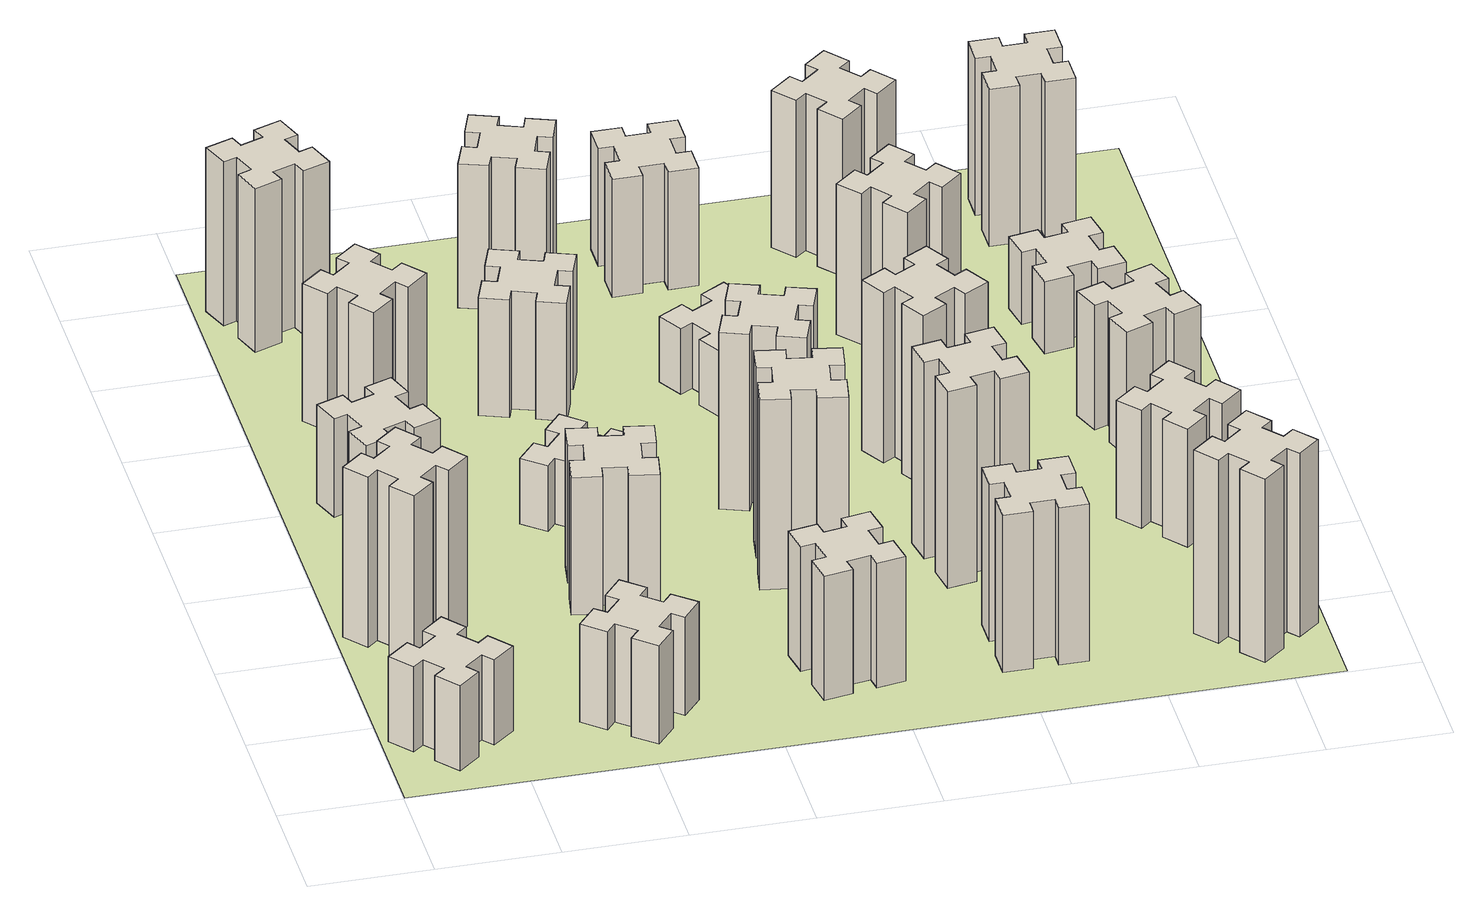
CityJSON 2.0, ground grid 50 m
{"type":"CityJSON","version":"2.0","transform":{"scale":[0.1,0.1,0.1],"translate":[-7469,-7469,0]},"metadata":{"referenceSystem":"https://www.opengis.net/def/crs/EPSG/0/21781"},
"CityObjects":{
"building1":{"type":"Building","attributes":{"class":"1000","function":"1000","usage":"1000","yearOfConstruction":2016,"roofType":"1000","measuredHeight":39,"storeysAboveGround":30,"storeysBelowGround":0},"geometry":[{"type":"Solid","lod":"1","boundaries":[[[[0,1,2,3,4,5,6,7,8,9,10,11,12,13,14,15,16,17,18,19]],[[17,16,20,21]],[[16,15,22,20]],[[15,14,23,22]],[[14,13,24,23]],[[13,12,25,24]],[[12,11,26,25]],[[11,10,27,26]],[[10,9,28,27]],[[9,8,29,28]],[[8,7,30,29]],[[7,6,31,30]],[[6,5,32,31]],[[5,4,33,32]],[[4,3,34,33]],[[3,2,35,34]],[[2,1,36,35]],[[1,0,37,36]],[[0,19,38,37]],[[19,18,39,38]],[[18,17,21,39]],[[24,25,26,27,28,29,30,31,32,33,34,35,36,37,38,39,21,20,22,23]]]]}]},
"building2":{"type":"Building","attributes":{"class":"1000","function":"1000","usage":"1000","yearOfConstruction":2016,"roofType":"1000","measuredHeight":78,"storeysAboveGround":30,"storeysBelowGround":0},"geometry":[{"type":"Solid","lod":"1","boundaries":[[[[40,41,42,43,44,45,46,47,48,49,50,51,52,53,54,55,56,57,58,59]],[[57,56,60,61]],[[56,55,62,60]],[[55,54,63,62]],[[54,53,64,63]],[[53,52,65,64]],[[52,51,66,65]],[[51,50,67,66]],[[50,49,68,67]],[[49,48,69,68]],[[48,47,70,69]],[[47,46,71,70]],[[46,45,72,71]],[[45,44,73,72]],[[44,43,74,73]],[[43,42,75,74]],[[42,41,76,75]],[[41,40,77,76]],[[40,59,78,77]],[[59,58,79,78]],[[58,57,61,79]],[[64,65,66,67,68,69,70,71,72,73,74,75,76,77,78,79,61,60,62,63]]]]}]},
"building3":{"type":"Building","attributes":{"class":"1000","function":"1000","usage":"1000","yearOfConstruction":2016,"roofType":"1000","measuredHeight":45,"storeysAboveGround":30,"storeysBelowGround":0},"geometry":[{"type":"Solid","lod":"1","boundaries":[[[[80,81,82,83,84,85,86,87,88,89,90,91,92,93,94,95,96,97,98,99]],[[97,96,100,101]],[[96,95,102,100]],[[95,94,103,102]],[[94,93,104,103]],[[93,92,105,104]],[[92,91,106,105]],[[91,90,107,106]],[[90,89,108,107]],[[89,88,109,108]],[[88,87,110,109]],[[87,86,111,110]],[[86,85,112,111]],[[85,84,113,112]],[[84,83,114,113]],[[83,82,115,114]],[[82,81,116,115]],[[81,80,117,116]],[[80,99,118,117]],[[99,98,119,118]],[[98,97,101,119]],[[104,105,106,107,108,109,110,111,112,113,114,115,116,117,118,119,101,100,102,103]]]]}]},
"building4":{"type":"Building","attributes":{"class":"1000","function":"1000","usage":"1000","yearOfConstruction":2016,"roofType":"1000","measuredHeight":45,"storeysAboveGround":30,"storeysBelowGround":0},"geometry":[{"type":"Solid","lod":"1","boundaries":[[[[120,121,122,123,124,125,126,127,128,129,130,131,132,133,134,135,136,137,138,139]],[[137,136,140,141]],[[136,135,142,140]],[[135,134,143,142]],[[134,133,144,143]],[[133,132,145,144]],[[132,131,146,145]],[[131,130,147,146]],[[130,129,148,147]],[[129,128,149,148]],[[128,127,150,149]],[[127,126,151,150]],[[126,125,152,151]],[[125,124,153,152]],[[124,123,154,153]],[[123,122,155,154]],[[122,121,156,155]],[[121,120,157,156]],[[120,139,158,157]],[[139,138,159,158]],[[138,137,141,159]],[[144,145,146,147,148,149,150,151,152,153,154,155,156,157,158,159,141,140,142,143]]]]}]},
"building5":{"type":"Building","attributes":{"class":"1000","function":"1000","usage":"1000","yearOfConstruction":2016,"roofType":"1000","measuredHeight":63,"storeysAboveGround":30,"storeysBelowGround":0},"geometry":[{"type":"Solid","lod":"1","boundaries":[[[[160,161,162,163,164,165,166,167,168,169,170,171,172,173,174,175,176,177,178,179]],[[177,176,180,181]],[[176,175,182,180]],[[175,174,183,182]],[[174,173,184,183]],[[173,172,185,184]],[[172,171,186,185]],[[171,170,187,186]],[[170,169,188,187]],[[169,168,189,188]],[[168,167,190,189]],[[167,166,191,190]],[[166,165,192,191]],[[165,164,193,192]],[[164,163,194,193]],[[163,162,195,194]],[[162,161,196,195]],[[161,160,197,196]],[[160,179,198,197]],[[179,178,199,198]],[[178,177,181,199]],[[184,185,186,187,188,189,190,191,192,193,194,195,196,197,198,199,181,180,182,183]]]]}]},
"building6":{"type":"Building","attributes":{"class":"1000","function":"1000","usage":"1000","yearOfConstruction":2016,"roofType":"1000","measuredHeight":75,"storeysAboveGround":30,"storeysBelowGround":0},"geometry":[{"type":"Solid","lod":"1","boundaries":[[[[200,201,202,203,204,205,206,207,208,209,210,211,212,213,214,215,216,217,218,219]],[[217,216,220,221]],[[216,215,222,220]],[[215,214,223,222]],[[214,213,224,223]],[[213,212,225,224]],[[212,211,226,225]],[[211,210,227,226]],[[210,209,228,227]],[[209,208,229,228]],[[208,207,230,229]],[[207,206,231,230]],[[206,205,232,231]],[[205,204,233,232]],[[204,203,234,233]],[[203,202,235,234]],[[202,201,236,235]],[[201,200,237,236]],[[200,219,238,237]],[[219,218,239,238]],[[218,217,221,239]],[[224,225,226,227,228,229,230,231,232,233,234,235,236,237,238,239,221,220,222,223]]]]}]},
"building7":{"type":"Building","attributes":{"class":"1000","function":"1000","usage":"1000","yearOfConstruction":2016,"roofType":"1000","measuredHeight":63,"storeysAboveGround":30,"storeysBelowGround":0},"geometry":[{"type":"Solid","lod":"1","boundaries":[[[[240,241,242,243,244,245,246,247,248,249,250,251,252,253,254,255,256,257,258,259]],[[257,256,260,261]],[[256,255,262,260]],[[255,254,263,262]],[[254,253,264,263]],[[253,252,265,264]],[[252,251,266,265]],[[251,250,267,266]],[[250,249,268,267]],[[249,248,269,268]],[[248,247,270,269]],[[247,246,271,270]],[[246,245,272,271]],[[245,244,273,272]],[[244,243,274,273]],[[243,242,275,274]],[[242,241,276,275]],[[241,240,277,276]],[[240,259,278,277]],[[259,258,279,278]],[[258,257,261,279]],[[264,265,266,267,268,269,270,271,272,273,274,275,276,277,278,279,261,260,262,263]]]]}]},
"building8":{"type":"Building","attributes":{"class":"1000","function":"1000","usage":"1000","yearOfConstruction":2016,"roofType":"1000","measuredHeight":30,"storeysAboveGround":30,"storeysBelowGround":0},"geometry":[{"type":"Solid","lod":"1","boundaries":[[[[280,281,282,283,284,285,286,287,288,289,290,291,292,293,294,295,296,297,298,299]],[[297,296,300,301]],[[296,295,302,300]],[[295,294,303,302]],[[294,293,304,303]],[[293,292,305,304]],[[292,291,306,305]],[[291,290,307,306]],[[290,289,308,307]],[[289,288,309,308]],[[288,287,310,309]],[[287,286,311,310]],[[286,285,312,311]],[[285,284,313,312]],[[284,283,314,313]],[[283,282,315,314]],[[282,281,316,315]],[[281,280,317,316]],[[280,299,318,317]],[[299,298,319,318]],[[298,297,301,319]],[[304,305,306,307,308,309,310,311,312,313,314,315,316,317,318,319,301,300,302,303]]]]}]},
"building9":{"type":"Building","attributes":{"class":"1000","function":"1000","usage":"1000","yearOfConstruction":2016,"roofType":"1000","measuredHeight":54,"storeysAboveGround":30,"storeysBelowGround":0},"geometry":[{"type":"Solid","lod":"1","boundaries":[[[[320,321,322,323,324,325,326,327,328,329,330,331,332,333,334,335,336,337,338,339]],[[337,336,340,341]],[[336,335,342,340]],[[335,334,343,342]],[[334,333,344,343]],[[333,332,345,344]],[[332,331,346,345]],[[331,330,347,346]],[[330,329,348,347]],[[329,328,349,348]],[[328,327,350,349]],[[327,326,351,350]],[[326,325,352,351]],[[325,324,353,352]],[[324,323,354,353]],[[323,322,355,354]],[[322,321,356,355]],[[321,320,357,356]],[[320,339,358,357]],[[339,338,359,358]],[[338,337,341,359]],[[344,345,346,347,348,349,350,351,352,353,354,355,356,357,358,359,341,340,342,343]]]]}]},
"building10":{"type":"Building","attributes":{"class":"1000","function":"1000","usage":"1000","yearOfConstruction":2016,"roofType":"1000","measuredHeight":57,"storeysAboveGround":30,"storeysBelowGround":0},"geometry":[{"type":"Solid","lod":"1","boundaries":[[[[360,361,362,363,364,365,366,367,368,369,370,371,372,373,374,375,376,377,378,379]],[[377,376,380,381]],[[376,375,382,380]],[[375,374,383,382]],[[374,373,384,383]],[[373,372,385,384]],[[372,371,386,385]],[[371,370,387,386]],[[370,369,388,387]],[[369,368,389,388]],[[368,367,390,389]],[[367,366,391,390]],[[366,365,392,391]],[[365,364,393,392]],[[364,363,394,393]],[[363,362,395,394]],[[362,361,396,395]],[[361,360,397,396]],[[360,379,398,397]],[[379,378,399,398]],[[378,377,381,399]],[[384,385,386,387,388,389,390,391,392,393,394,395,396,397,398,399,381,380,382,383]]]]}]},
"building11":{"type":"Building","attributes":{"class":"1000","function":"1000","usage":"1000","yearOfConstruction":2016,"roofType":"1000","measuredHeight":66,"storeysAboveGround":30,"storeysBelowGround":0},"geometry":[{"type":"Solid","lod":"1","boundaries":[[[[400,401,402,403,404,405,406,407,408,409,410,411,412,413,414,415,416,417,418,419]],[[417,416,420,421]],[[416,415,422,420]],[[415,414,423,422]],[[414,413,424,423]],[[413,412,425,424]],[[412,411,426,425]],[[411,410,427,426]],[[410,409,428,427]],[[409,408,429,428]],[[408,407,430,429]],[[407,406,431,430]],[[406,405,432,431]],[[405,404,433,432]],[[404,403,434,433]],[[403,402,435,434]],[[402,401,436,435]],[[401,400,437,436]],[[400,419,438,437]],[[419,418,439,438]],[[418,417,421,439]],[[424,425,426,427,428,429,430,431,432,433,434,435,436,437,438,439,421,420,422,423]]]]}]},
"building12":{"type":"Building","attributes":{"class":"1000","function":"1000","usage":"1000","yearOfConstruction":2016,"roofType":"1000","measuredHeight":87,"storeysAboveGround":30,"storeysBelowGround":0},"geometry":[{"type":"Solid","lod":"1","boundaries":[[[[440,441,442,443,444,445,446,447,448,449,450,451,452,453,454,455,456,457,458,459]],[[457,456,460,461]],[[456,455,462,460]],[[455,454,463,462]],[[454,453,464,463]],[[453,452,465,464]],[[452,451,466,465]],[[451,450,467,466]],[[450,449,468,467]],[[449,448,469,468]],[[448,447,470,469]],[[447,446,471,470]],[[446,445,472,471]],[[445,444,473,472]],[[444,443,474,473]],[[443,442,475,474]],[[442,441,476,475]],[[441,440,477,476]],[[440,459,478,477]],[[459,458,479,478]],[[458,457,461,479]],[[464,465,466,467,468,469,470,471,472,473,474,475,476,477,478,479,461,460,462,463]]]]}]},
"building13":{"type":"Building","attributes":{"class":"1000","function":"1000","usage":"1000","yearOfConstruction":2016,"roofType":"1000","measuredHeight":81,"storeysAboveGround":30,"storeysBelowGround":0},"geometry":[{"type":"Solid","lod":"1","boundaries":[[[[480,481,482,483,484,485,486,487,488,489,490,491,492,493,494,495,496,497,498,499]],[[497,496,500,501]],[[496,495,502,500]],[[495,494,503,502]],[[494,493,504,503]],[[493,492,505,504]],[[492,491,506,505]],[[491,490,507,506]],[[490,489,508,507]],[[489,488,509,508]],[[488,487,510,509]],[[487,486,511,510]],[[486,485,512,511]],[[485,484,513,512]],[[484,483,514,513]],[[483,482,515,514]],[[482,481,516,515]],[[481,480,517,516]],[[480,499,518,517]],[[499,498,519,518]],[[498,497,501,519]],[[504,505,506,507,508,509,510,511,512,513,514,515,516,517,518,519,501,500,502,503]]]]}]},
"building14":{"type":"Building","attributes":{"class":"1000","function":"1000","usage":"1000","yearOfConstruction":2016,"roofType":"1000","measuredHeight":30,"storeysAboveGround":30,"storeysBelowGround":0},"geometry":[{"type":"Solid","lod":"1","boundaries":[[[[520,521,522,523,524,525,526,527,528,529,530,531,532,533,534,535,536,537,538,539]],[[537,536,540,541]],[[536,535,542,540]],[[535,534,543,542]],[[534,533,544,543]],[[533,532,545,544]],[[532,531,546,545]],[[531,530,547,546]],[[530,529,548,547]],[[529,528,549,548]],[[528,527,550,549]],[[527,526,551,550]],[[526,525,552,551]],[[525,524,553,552]],[[524,523,554,553]],[[523,522,555,554]],[[522,521,556,555]],[[521,520,557,556]],[[520,539,558,557]],[[539,538,559,558]],[[538,537,541,559]],[[544,545,546,547,548,549,550,551,552,553,554,555,556,557,558,559,541,540,542,543]]]]}]},
"building15":{"type":"Building","attributes":{"class":"1000","function":"1000","usage":"1000","yearOfConstruction":2016,"roofType":"1000","measuredHeight":72,"storeysAboveGround":30,"storeysBelowGround":0},"geometry":[{"type":"Solid","lod":"1","boundaries":[[[[560,561,562,563,564,565,566,567,568,569,570,571,572,573,574,575,576,577,578,579]],[[577,576,580,581]],[[576,575,582,580]],[[575,574,583,582]],[[574,573,584,583]],[[573,572,585,584]],[[572,571,586,585]],[[571,570,587,586]],[[570,569,588,587]],[[569,568,589,588]],[[568,567,590,589]],[[567,566,591,590]],[[566,565,592,591]],[[565,564,593,592]],[[564,563,594,593]],[[563,562,595,594]],[[562,561,596,595]],[[561,560,597,596]],[[560,579,598,597]],[[579,578,599,598]],[[578,577,581,599]],[[584,585,586,587,588,589,590,591,592,593,594,595,596,597,598,599,581,580,582,583]]]]}]},
"building16":{"type":"Building","attributes":{"class":"1000","function":"1000","usage":"1000","yearOfConstruction":2016,"roofType":"1000","measuredHeight":54,"storeysAboveGround":30,"storeysBelowGround":0},"geometry":[{"type":"Solid","lod":"1","boundaries":[[[[600,601,602,603,604,605,606,607,608,609,610,611,612,613,614,615,616,617,618,619]],[[617,616,620,621]],[[616,615,622,620]],[[615,614,623,622]],[[614,613,624,623]],[[613,612,625,624]],[[612,611,626,625]],[[611,610,627,626]],[[610,609,628,627]],[[609,608,629,628]],[[608,607,630,629]],[[607,606,631,630]],[[606,605,632,631]],[[605,604,633,632]],[[604,603,634,633]],[[603,602,635,634]],[[602,601,636,635]],[[601,600,637,636]],[[600,619,638,637]],[[619,618,639,638]],[[618,617,621,639]],[[624,625,626,627,628,629,630,631,632,633,634,635,636,637,638,639,621,620,622,623]]]]}]},
"building17":{"type":"Building","attributes":{"class":"1000","function":"1000","usage":"1000","yearOfConstruction":2016,"roofType":"1000","measuredHeight":90,"storeysAboveGround":30,"storeysBelowGround":0},"geometry":[{"type":"Solid","lod":"1","boundaries":[[[[640,641,642,643,644,645,646,647,648,649,650,651,652,653,654,655,656,657,658,659]],[[657,656,660,661]],[[656,655,662,660]],[[655,654,663,662]],[[654,653,664,663]],[[653,652,665,664]],[[652,651,666,665]],[[651,650,667,666]],[[650,649,668,667]],[[649,648,669,668]],[[648,647,670,669]],[[647,646,671,670]],[[646,645,672,671]],[[645,644,673,672]],[[644,643,674,673]],[[643,642,675,674]],[[642,641,676,675]],[[641,640,677,676]],[[640,659,678,677]],[[659,658,679,678]],[[658,657,661,679]],[[664,665,666,667,668,669,670,671,672,673,674,675,676,677,678,679,661,660,662,663]]]]}]},
"building18":{"type":"Building","attributes":{"class":"1000","function":"1000","usage":"1000","yearOfConstruction":2016,"roofType":"1000","measuredHeight":78,"storeysAboveGround":30,"storeysBelowGround":0},"geometry":[{"type":"Solid","lod":"1","boundaries":[[[[680,681,682,683,684,685,686,687,688,689,690,691,692,693,694,695,696,697,698,699]],[[697,696,700,701]],[[696,695,702,700]],[[695,694,703,702]],[[694,693,704,703]],[[693,692,705,704]],[[692,691,706,705]],[[691,690,707,706]],[[690,689,708,707]],[[689,688,709,708]],[[688,687,710,709]],[[687,686,711,710]],[[686,685,712,711]],[[685,684,713,712]],[[684,683,714,713]],[[683,682,715,714]],[[682,681,716,715]],[[681,680,717,716]],[[680,699,718,717]],[[699,698,719,718]],[[698,697,701,719]],[[704,705,706,707,708,709,710,711,712,713,714,715,716,717,718,719,701,700,702,703]]]]}]},
"building19":{"type":"Building","attributes":{"class":"1000","function":"1000","usage":"1000","yearOfConstruction":2016,"roofType":"1000","measuredHeight":69,"storeysAboveGround":30,"storeysBelowGround":0},"geometry":[{"type":"Solid","lod":"1","boundaries":[[[[720,721,722,723,724,725,726,727,728,729,730,731,732,733,734,735,736,737,738,739]],[[737,736,740,741]],[[736,735,742,740]],[[735,734,743,742]],[[734,733,744,743]],[[733,732,745,744]],[[732,731,746,745]],[[731,730,747,746]],[[730,729,748,747]],[[729,728,749,748]],[[728,727,750,749]],[[727,726,751,750]],[[726,725,752,751]],[[725,724,753,752]],[[724,723,754,753]],[[723,722,755,754]],[[722,721,756,755]],[[721,720,757,756]],[[720,739,758,757]],[[739,738,759,758]],[[738,737,741,759]],[[744,745,746,747,748,749,750,751,752,753,754,755,756,757,758,759,741,740,742,743]]]]}]},
"building20":{"type":"Building","attributes":{"class":"1000","function":"1000","usage":"1000","yearOfConstruction":2016,"roofType":"1000","measuredHeight":72,"storeysAboveGround":30,"storeysBelowGround":0},"geometry":[{"type":"Solid","lod":"1","boundaries":[[[[760,761,762,763,764,765,766,767,768,769,770,771,772,773,774,775,776,777,778,779]],[[777,776,780,781]],[[776,775,782,780]],[[775,774,783,782]],[[774,773,784,783]],[[773,772,785,784]],[[772,771,786,785]],[[771,770,787,786]],[[770,769,788,787]],[[769,768,789,788]],[[768,767,790,789]],[[767,766,791,790]],[[766,765,792,791]],[[765,764,793,792]],[[764,763,794,793]],[[763,762,795,794]],[[762,761,796,795]],[[761,760,797,796]],[[760,779,798,797]],[[779,778,799,798]],[[778,777,781,799]],[[784,785,786,787,788,789,790,791,792,793,794,795,796,797,798,799,781,780,782,783]]]]}]},
"building21":{"type":"Building","attributes":{"class":"1000","function":"1000","usage":"1000","yearOfConstruction":2016,"roofType":"1000","measuredHeight":84,"storeysAboveGround":30,"storeysBelowGround":0},"geometry":[{"type":"Solid","lod":"1","boundaries":[[[[800,801,802,803,804,805,806,807,808,809,810,811,812,813,814,815,816,817,818,819]],[[817,816,820,821]],[[816,815,822,820]],[[815,814,823,822]],[[814,813,824,823]],[[813,812,825,824]],[[812,811,826,825]],[[811,810,827,826]],[[810,809,828,827]],[[809,808,829,828]],[[808,807,830,829]],[[807,806,831,830]],[[806,805,832,831]],[[805,804,833,832]],[[804,803,834,833]],[[803,802,835,834]],[[802,801,836,835]],[[801,800,837,836]],[[800,819,838,837]],[[819,818,839,838]],[[818,817,821,839]],[[824,825,826,827,828,829,830,831,832,833,834,835,836,837,838,839,821,820,822,823]]]]}]},
"building22":{"type":"Building","attributes":{"class":"1000","function":"1000","usage":"1000","yearOfConstruction":2016,"roofType":"1000","measuredHeight":54,"storeysAboveGround":30,"storeysBelowGround":0},"geometry":[{"type":"Solid","lod":"1","boundaries":[[[[840,841,842,843,844,845,846,847,848,849,850,851,852,853,854,855,856,857,858,859]],[[857,856,860,861]],[[856,855,862,860]],[[855,854,863,862]],[[854,853,864,863]],[[853,852,865,864]],[[852,851,866,865]],[[851,850,867,866]],[[850,849,868,867]],[[849,848,869,868]],[[848,847,870,869]],[[847,846,871,870]],[[846,845,872,871]],[[845,844,873,872]],[[844,843,874,873]],[[843,842,875,874]],[[842,841,876,875]],[[841,840,877,876]],[[840,859,878,877]],[[859,858,879,878]],[[858,857,861,879]],[[864,865,866,867,868,869,870,871,872,873,874,875,876,877,878,879,861,860,862,863]]]]}]},
"building23":{"type":"Building","attributes":{"class":"1000","function":"1000","usage":"1000","yearOfConstruction":2016,"roofType":"1000","measuredHeight":57,"storeysAboveGround":30,"storeysBelowGround":0},"geometry":[{"type":"Solid","lod":"1","boundaries":[[[[880,881,882,883,884,885,886,887,888,889,890,891,892,893,894,895,896,897,898,899]],[[897,896,900,901]],[[896,895,902,900]],[[895,894,903,902]],[[894,893,904,903]],[[893,892,905,904]],[[892,891,906,905]],[[891,890,907,906]],[[890,889,908,907]],[[889,888,909,908]],[[888,887,910,909]],[[887,886,911,910]],[[886,885,912,911]],[[885,884,913,912]],[[884,883,914,913]],[[883,882,915,914]],[[882,881,916,915]],[[881,880,917,916]],[[880,899,918,917]],[[899,898,919,918]],[[898,897,901,919]],[[904,905,906,907,908,909,910,911,912,913,914,915,916,917,918,919,901,900,902,903]]]]}]},
"building24":{"type":"Building","attributes":{"class":"1000","function":"1000","usage":"1000","yearOfConstruction":2016,"roofType":"1000","measuredHeight":33,"storeysAboveGround":30,"storeysBelowGround":0},"geometry":[{"type":"Solid","lod":"1","boundaries":[[[[920,921,922,923,924,925,926,927,928,929,930,931,932,933,934,935,936,937,938,939]],[[937,936,940,941]],[[936,935,942,940]],[[935,934,943,942]],[[934,933,944,943]],[[933,932,945,944]],[[932,931,946,945]],[[931,930,947,946]],[[930,929,948,947]],[[929,928,949,948]],[[928,927,950,949]],[[927,926,951,950]],[[926,925,952,951]],[[925,924,953,952]],[[924,923,954,953]],[[923,922,955,954]],[[922,921,956,955]],[[921,920,957,956]],[[920,939,958,957]],[[939,938,959,958]],[[938,937,941,959]],[[944,945,946,947,948,949,950,951,952,953,954,955,956,957,958,959,941,940,942,943]]]]}]},
"building25":{"type":"Building","attributes":{"class":"1000","function":"1000","usage":"1000","yearOfConstruction":2016,"roofType":"1000","measuredHeight":72,"storeysAboveGround":30,"storeysBelowGround":0},"geometry":[{"type":"Solid","lod":"1","boundaries":[[[[960,961,962,963,964,965,966,967,968,969,970,971,972,973,974,975,976,977,978,979]],[[977,976,980,981]],[[976,975,982,980]],[[975,974,983,982]],[[974,973,984,983]],[[973,972,985,984]],[[972,971,986,985]],[[971,970,987,986]],[[970,969,988,987]],[[969,968,989,988]],[[968,967,990,989]],[[967,966,991,990]],[[966,965,992,991]],[[965,964,993,992]],[[964,963,994,993]],[[963,962,995,994]],[[962,961,996,995]],[[961,960,997,996]],[[960,979,998,997]],[[979,978,999,998]],[[978,977,981,999]],[[984,985,986,987,988,989,990,991,992,993,994,995,996,997,998,999,981,980,982,983]]]]}]},
"landuse1":{"type":"LandUse","attributes":{"name":"plot1","function":"1010"},"geometry":[{"type":"MultiSurface","lod":"1","boundaries":[[[1000,1001,1002,1003]]]}]}
},
"vertices":[
[243,492,0],[166,427,0],[128,473,0],[36,396,0],[113,304,0],[159,343,0],[223,266,0],[177,228,0],[254,136,0],[346,213,0],[308,259,0],[384,323,0],[423,277,0],[515,354,0],[438,446,0],[392,408,0],[327,484,0],[373,523,0],[296,615,0],[204,538,0],[327,484,390],[373,523,390],[392,408,390],[438,446,390],[515,354,390],[423,277,390],[384,323,390],[308,259,390],[346,213,390],[254,136,390],[177,228,390],[223,266,390],[159,343,390],[113,304,390],[36,396,390],[128,473,390],[166,427,390],[243,492,390],[204,538,390],[296,615,390],
[392,1148,0],[327,1224,0],[373,1263,0],[296,1355,0],[204,1278,0],[243,1232,0],[166,1167,0],[128,1213,0],[36,1136,0],[113,1044,0],[159,1083,0],[223,1006,0],[177,968,0],[254,876,0],[346,953,0],[308,999,0],[384,1063,0],[423,1017,0],[515,1094,0],[438,1186,0],[384,1063,780],[423,1017,780],[308,999,780],[346,953,780],[254,876,780],[177,968,780],[223,1006,780],[159,1083,780],[113,1044,780],[36,1136,780],[128,1213,780],[166,1167,780],[243,1232,780],[204,1278,780],[296,1355,780],[373,1263,780],[327,1224,780],[392,1148,780],[438,1186,780],[515,1094,780],
[255,1965,0],[289,1871,0],[233,1850,0],[274,1737,0],[387,1779,0],[366,1835,0],[460,1869,0],[480,1813,0],[593,1854,0],[552,1967,0],[496,1946,0],[462,2040,0],[518,2060,0],[477,2173,0],[364,2132,0],[385,2076,0],[291,2042,0],[270,2098,0],[157,2057,0],[199,1944,0],[291,2042,450],[270,2098,450],[385,2076,450],[364,2132,450],[477,2173,450],[518,2060,450],[462,2040,450],[496,1946,450],[552,1967,450],[593,1854,450],[480,1813,450],[460,1869,450],[366,1835,450],[387,1779,450],[274,1737,450],[233,1850,450],[289,1871,450],[255,1965,450],[199,1944,450],[157,2057,450],
[1124,427,0],[1048,492,0],[1086,538,0],[994,615,0],[917,523,0],[963,484,0],[899,408,0],[853,446,0],[776,354,0],[868,277,0],[906,323,0],[983,259,0],[944,213,0],[1036,136,0],[1113,228,0],[1067,266,0],[1132,343,0],[1178,304,0],[1255,396,0],[1163,473,0],[1132,343,450],[1178,304,450],[1067,266,450],[1113,228,450],[1036,136,450],[944,213,450],[983,259,450],[906,323,450],[868,277,450],[776,354,450],[853,446,450],[899,408,450],[963,484,450],[917,523,450],[994,615,450],[1086,538,450],[1048,492,450],[1124,427,450],[1163,473,450],[1255,396,450],
[443,2712,0],[366,2647,0],[328,2693,0],[236,2616,0],[313,2524,0],[359,2563,0],[423,2486,0],[377,2448,0],[454,2356,0],[546,2433,0],[508,2479,0],[584,2543,0],[623,2497,0],[715,2574,0],[638,2666,0],[592,2628,0],[527,2704,0],[573,2743,0],[496,2835,0],[404,2758,0],[527,2704,630],[573,2743,630],[592,2628,630],[638,2666,630],[715,2574,630],[623,2497,630],[584,2543,630],[508,2479,630],[546,2433,630],[454,2356,630],[377,2448,630],[423,2486,630],[359,2563,630],[313,2524,630],[236,2616,630],[328,2693,630],[366,2647,630],[443,2712,630],[404,2758,630],[496,2835,630],
[396,3326,0],[362,3420,0],[418,3440,0],[377,3553,0],[264,3512,0],[285,3456,0],[191,3422,0],[170,3478,0],[57,3437,0],[99,3324,0],[155,3345,0],[189,3251,0],[133,3230,0],[174,3117,0],[287,3159,0],[266,3215,0],[360,3249,0],[380,3193,0],[493,3234,0],[452,3347,0],[360,3249,750],[380,3193,750],[266,3215,750],[287,3159,750],[174,3117,750],[133,3230,750],[189,3251,750],[155,3345,750],[99,3324,750],[57,3437,750],[170,3478,750],[191,3422,750],[285,3456,750],[264,3512,750],[377,3553,750],[418,3440,750],[362,3420,750],[396,3326,750],[452,3347,750],[493,3234,750],
[1047,1116,0],[1145,1098,0],[1135,1039,0],[1253,1018,0],[1274,1137,0],[1215,1147,0],[1232,1245,0],[1291,1235,0],[1312,1353,0],[1194,1374,0],[1184,1315,0],[1085,1332,0],[1096,1391,0],[977,1412,0],[957,1294,0],[1016,1284,0],[998,1185,0],[939,1196,0],[918,1077,0],[1037,1057,0],[998,1185,630],[939,1196,630],[1016,1284,630],[957,1294,630],[977,1412,630],[1096,1391,630],[1085,1332,630],[1184,1315,630],[1194,1374,630],[1312,1353,630],[1291,1235,630],[1232,1245,630],[1215,1147,630],[1274,1137,630],[1253,1018,630],[1135,1039,630],[1145,1098,630],[1047,1116,630],[1037,1057,630],[918,1077,630],
[1167,1646,0],[1232,1723,0],[1278,1684,0],[1355,1776,0],[1263,1853,0],[1224,1807,0],[1148,1872,0],[1186,1918,0],[1094,1995,0],[1017,1903,0],[1063,1864,0],[999,1788,0],[953,1826,0],[876,1734,0],[968,1657,0],[1006,1703,0],[1083,1639,0],[1044,1593,0],[1136,1516,0],[1213,1608,0],[1083,1639,300],[1044,1593,300],[1006,1703,300],[968,1657,300],[876,1734,300],[953,1826,300],[999,1788,300],[1063,1864,300],[1017,1903,300],[1094,1995,300],[1186,1918,300],[1148,1872,300],[1224,1807,300],[1263,1853,300],[1355,1776,300],[1278,1684,300],[1232,1723,300],[1167,1646,300],[1213,1608,300],[1136,1516,300],
[1029,2680,0],[995,2586,0],[939,2607,0],[897,2494,0],[1010,2453,0],[1031,2509,0],[1125,2475,0],[1104,2419,0],[1217,2377,0],[1258,2490,0],[1202,2511,0],[1236,2605,0],[1292,2584,0],[1333,2697,0],[1220,2738,0],[1200,2682,0],[1106,2716,0],[1127,2772,0],[1014,2813,0],[973,2700,0],[1106,2716,540],[1127,2772,540],[1200,2682,540],[1220,2738,540],[1333,2697,540],[1292,2584,540],[1236,2605,540],[1202,2511,540],[1258,2490,540],[1217,2377,540],[1104,2419,540],[1125,2475,540],[1031,2509,540],[1010,2453,540],[897,2494,540],[939,2607,540],[995,2586,540],[1029,2680,540],[973,2700,540],[1014,2813,540],
[1825,358,0],[1924,376,0],[1934,317,0],[2052,337,0],[2031,456,0],[1972,445,0],[1955,544,0],[2014,554,0],[1993,672,0],[1875,651,0],[1885,592,0],[1787,575,0],[1777,634,0],[1658,613,0],[1679,495,0],[1738,505,0],[1756,407,0],[1697,397,0],[1717,278,0],[1836,299,0],[1756,407,570],[1697,397,570],[1738,505,570],[1679,495,570],[1658,613,570],[1777,634,570],[1787,575,570],[1885,592,570],[1875,651,570],[1993,672,570],[2014,554,570],[1955,544,570],[1972,445,570],[2031,456,570],[2052,337,570],[1934,317,570],[1924,376,570],[1825,358,570],[1836,299,570],[1717,278,570],
[1131,3249,0],[1225,3215,0],[1204,3159,0],[1317,3117,0],[1358,3230,0],[1302,3251,0],[1336,3345,0],[1392,3324,0],[1433,3437,0],[1320,3478,0],[1300,3422,0],[1206,3456,0],[1227,3512,0],[1114,3553,0],[1073,3440,0],[1129,3420,0],[1095,3326,0],[1039,3347,0],[997,3234,0],[1110,3193,0],[1095,3326,660],[1039,3347,660],[1129,3420,660],[1073,3440,660],[1114,3553,660],[1227,3512,660],[1206,3456,660],[1300,3422,660],[1320,3478,660],[1433,3437,660],[1392,3324,660],[1336,3345,660],[1302,3251,660],[1358,3230,660],[1317,3117,660],[1204,3159,660],[1225,3215,660],[1131,3249,660],[1110,3193,660],[997,3234,660],
[1924,1315,0],[1825,1332,0],[1836,1391,0],[1717,1412,0],[1697,1294,0],[1756,1284,0],[1738,1185,0],[1679,1196,0],[1658,1077,0],[1777,1057,0],[1787,1116,0],[1885,1098,0],[1875,1039,0],[1993,1018,0],[2014,1137,0],[1955,1147,0],[1972,1245,0],[2031,1235,0],[2052,1353,0],[1934,1374,0],[1972,1245,870],[2031,1235,870],[1955,1147,870],[2014,1137,870],[1993,1018,870],[1875,1039,870],[1885,1098,870],[1787,1116,870],[1777,1057,870],[1658,1077,870],[1679,1196,870],[1738,1185,870],[1756,1284,870],[1697,1294,870],[1717,1412,870],[1836,1391,870],[1825,1332,870],[1924,1315,870],[1934,1374,870],[2052,1353,870],
[1771,1669,0],[1865,1635,0],[1844,1579,0],[1957,1537,0],[1998,1650,0],[1942,1671,0],[1976,1765,0],[2032,1744,0],[2073,1857,0],[1960,1898,0],[1940,1842,0],[1846,1876,0],[1867,1932,0],[1754,1973,0],[1713,1860,0],[1769,1840,0],[1735,1746,0],[1679,1767,0],[1637,1654,0],[1750,1613,0],[1735,1746,810],[1679,1767,810],[1769,1840,810],[1713,1860,810],[1754,1973,810],[1867,1932,810],[1846,1876,810],[1940,1842,810],[1960,1898,810],[2073,1857,810],[2032,1744,810],[1976,1765,810],[1942,1671,810],[1998,1650,810],[1957,1537,810],[1844,1579,810],[1865,1635,810],[1771,1669,810],[1750,1613,810],[1637,1654,810],
[1735,2484,0],[1785,2397,0],[1733,2367,0],[1793,2263,0],[1897,2323,0],[1867,2375,0],[1954,2425,0],[1984,2373,0],[2088,2433,0],[2028,2537,0],[1976,2507,0],[1926,2594,0],[1978,2624,0],[1918,2728,0],[1814,2668,0],[1844,2616,0],[1757,2566,0],[1727,2618,0],[1623,2558,0],[1683,2454,0],[1757,2566,300],[1727,2618,300],[1844,2616,300],[1814,2668,300],[1918,2728,300],[1978,2624,300],[1926,2594,300],[1976,2507,300],[2028,2537,300],[2088,2433,300],[1984,2373,300],[1954,2425,300],[1867,2375,300],[1897,2323,300],[1793,2263,300],[1733,2367,300],[1785,2397,300],[1735,2484,300],[1683,2454,300],[1623,2558,300],
[2545,365,0],[2645,365,0],[2645,305,0],[2765,305,0],[2765,425,0],[2705,425,0],[2705,525,0],[2765,525,0],[2765,645,0],[2645,645,0],[2645,585,0],[2545,585,0],[2545,645,0],[2425,645,0],[2425,525,0],[2485,525,0],[2485,425,0],[2425,425,0],[2425,305,0],[2545,305,0],[2485,425,720],[2425,425,720],[2485,525,720],[2425,525,720],[2425,645,720],[2545,645,720],[2545,585,720],[2645,585,720],[2645,645,720],[2765,645,720],[2765,525,720],[2705,525,720],[2705,425,720],[2765,425,720],[2765,305,720],[2645,305,720],[2645,365,720],[2545,365,720],[2545,305,720],[2425,305,720],
[1805,3445,0],[1705,3445,0],[1705,3505,0],[1585,3505,0],[1585,3385,0],[1645,3385,0],[1645,3285,0],[1585,3285,0],[1585,3165,0],[1705,3165,0],[1705,3225,0],[1805,3225,0],[1805,3165,0],[1925,3165,0],[1925,3285,0],[1865,3285,0],[1865,3385,0],[1925,3385,0],[1925,3505,0],[1805,3505,0],[1865,3385,540],[1925,3385,540],[1865,3285,540],[1925,3285,540],[1925,3165,540],[1805,3165,540],[1805,3225,540],[1705,3225,540],[1705,3165,540],[1585,3165,540],[1585,3285,540],[1645,3285,540],[1645,3385,540],[1585,3385,540],[1585,3505,540],[1705,3505,540],[1705,3445,540],[1805,3445,540],[1805,3505,540],[1925,3505,540],
[2465,998,0],[2564,1016,0],[2574,957,0],[2692,977,0],[2671,1096,0],[2612,1085,0],[2595,1184,0],[2654,1194,0],[2633,1312,0],[2515,1291,0],[2525,1232,0],[2427,1215,0],[2417,1274,0],[2298,1253,0],[2319,1135,0],[2378,1145,0],[2396,1047,0],[2337,1037,0],[2357,918,0],[2476,939,0],[2396,1047,900],[2337,1037,900],[2378,1145,900],[2319,1135,900],[2298,1253,900],[2417,1274,900],[2427,1215,900],[2525,1232,900],[2515,1291,900],[2633,1312,900],[2654,1194,900],[2595,1184,900],[2612,1085,900],[2671,1096,900],[2692,977,900],[2574,957,900],[2564,1016,900],[2465,998,900],[2476,939,900],[2357,918,900],
[2484,1976,0],[2397,1926,0],[2367,1978,0],[2263,1918,0],[2323,1814,0],[2375,1844,0],[2425,1757,0],[2373,1727,0],[2433,1623,0],[2537,1683,0],[2507,1735,0],[2594,1785,0],[2624,1733,0],[2728,1793,0],[2668,1897,0],[2616,1867,0],[2566,1954,0],[2618,1984,0],[2558,2088,0],[2454,2028,0],[2566,1954,780],[2618,1984,780],[2616,1867,780],[2668,1897,780],[2728,1793,780],[2624,1733,780],[2594,1785,780],[2507,1735,780],[2537,1683,780],[2433,1623,780],[2373,1727,780],[2425,1757,780],[2375,1844,780],[2323,1814,780],[2263,1918,780],[2367,1978,780],[2397,1926,780],[2484,1976,780],[2454,2028,780],[2558,2088,780],
[2563,2812,0],[2486,2747,0],[2448,2793,0],[2356,2716,0],[2433,2624,0],[2479,2663,0],[2543,2586,0],[2497,2548,0],[2574,2456,0],[2666,2533,0],[2628,2579,0],[2704,2643,0],[2743,2597,0],[2835,2674,0],[2758,2766,0],[2712,2728,0],[2647,2804,0],[2693,2843,0],[2616,2935,0],[2524,2858,0],[2647,2804,690],[2693,2843,690],[2712,2728,690],[2758,2766,690],[2835,2674,690],[2743,2597,690],[2704,2643,690],[2628,2579,690],[2666,2533,690],[2574,2456,690],[2497,2548,690],[2543,2586,690],[2479,2663,690],[2433,2624,690],[2356,2716,690],[2448,2793,690],[2486,2747,690],[2563,2812,690],[2524,2858,690],[2616,2935,690],
[2463,3452,0],[2386,3387,0],[2348,3433,0],[2256,3356,0],[2333,3264,0],[2379,3303,0],[2443,3226,0],[2397,3188,0],[2474,3096,0],[2566,3173,0],[2528,3219,0],[2604,3283,0],[2643,3237,0],[2735,3314,0],[2658,3406,0],[2612,3368,0],[2547,3444,0],[2593,3483,0],[2516,3575,0],[2424,3498,0],[2547,3444,720],[2593,3483,720],[2612,3368,720],[2658,3406,720],[2735,3314,720],[2643,3237,720],[2604,3283,720],[2528,3219,720],[2566,3173,720],[2474,3096,720],[2397,3188,720],[2443,3226,720],[2379,3303,720],[2333,3264,720],[2256,3356,720],[2348,3433,720],[2386,3387,720],[2463,3452,720],[2424,3498,720],[2516,3575,720],
[3552,408,0],[3487,484,0],[3533,523,0],[3456,615,0],[3364,538,0],[3403,492,0],[3326,427,0],[3288,473,0],[3196,396,0],[3273,304,0],[3319,343,0],[3383,266,0],[3337,228,0],[3414,136,0],[3506,213,0],[3468,259,0],[3544,323,0],[3583,277,0],[3675,354,0],[3598,446,0],[3544,323,840],[3583,277,840],[3468,259,840],[3506,213,840],[3414,136,840],[3337,228,840],[3383,266,840],[3319,343,840],[3273,304,840],[3196,396,840],[3288,473,840],[3326,427,840],[3403,492,840],[3364,538,840],[3456,615,840],[3533,523,840],[3487,484,840],[3552,408,840],[3598,446,840],[3675,354,840],
[3303,1332,0],[3226,1267,0],[3188,1313,0],[3096,1236,0],[3173,1144,0],[3219,1183,0],[3283,1106,0],[3237,1068,0],[3314,976,0],[3406,1053,0],[3368,1099,0],[3444,1163,0],[3483,1117,0],[3575,1194,0],[3498,1286,0],[3452,1248,0],[3387,1324,0],[3433,1363,0],[3356,1455,0],[3264,1378,0],[3387,1324,540],[3433,1363,540],[3452,1248,540],[3498,1286,540],[3575,1194,540],[3483,1117,540],[3444,1163,540],[3368,1099,540],[3406,1053,540],[3314,976,540],[3237,1068,540],[3283,1106,540],[3219,1183,540],[3173,1144,540],[3096,1236,540],[3188,1313,540],[3226,1267,540],[3303,1332,540],[3264,1378,540],[3356,1455,540],
[3345,1976,0],[3251,1942,0],[3230,1998,0],[3117,1957,0],[3159,1844,0],[3215,1865,0],[3249,1771,0],[3193,1750,0],[3234,1637,0],[3347,1679,0],[3326,1735,0],[3420,1769,0],[3440,1713,0],[3553,1754,0],[3512,1867,0],[3456,1846,0],[3422,1940,0],[3478,1960,0],[3437,2073,0],[3324,2032,0],[3422,1940,570],[3478,1960,570],[3456,1846,570],[3512,1867,570],[3553,1754,570],[3440,1713,570],[3420,1769,570],[3326,1735,570],[3347,1679,570],[3234,1637,570],[3193,1750,570],[3249,1771,570],[3215,1865,570],[3159,1844,570],[3117,1957,570],[3230,1998,570],[3251,1942,570],[3345,1976,570],[3324,2032,570],[3437,2073,570],
[3118,2625,0],[3136,2527,0],[3077,2517,0],[3097,2398,0],[3216,2419,0],[3205,2478,0],[3304,2496,0],[3314,2437,0],[3432,2457,0],[3411,2576,0],[3352,2565,0],[3335,2664,0],[3394,2674,0],[3373,2792,0],[3255,2771,0],[3265,2712,0],[3167,2695,0],[3157,2754,0],[3038,2733,0],[3059,2615,0],[3167,2695,330],[3157,2754,330],[3265,2712,330],[3255,2771,330],[3373,2792,330],[3394,2674,330],[3335,2664,330],[3352,2565,330],[3411,2576,330],[3432,2457,330],[3314,2437,330],[3304,2496,330],[3205,2478,330],[3216,2419,330],[3097,2398,330],[3077,2517,330],[3136,2527,330],[3118,2625,330],[3059,2615,330],[3038,2733,330],
[3185,3225,0],[3285,3225,0],[3285,3165,0],[3405,3165,0],[3405,3285,0],[3345,3285,0],[3345,3385,0],[3405,3385,0],[3405,3505,0],[3285,3505,0],[3285,3445,0],[3185,3445,0],[3185,3505,0],[3065,3505,0],[3065,3385,0],[3125,3385,0],[3125,3285,0],[3065,3285,0],[3065,3165,0],[3185,3165,0],[3125,3285,720],[3065,3285,720],[3125,3385,720],[3065,3385,720],[3065,3505,720],[3185,3505,720],[3185,3445,720],[3285,3445,720],[3285,3505,720],[3405,3505,720],[3405,3385,720],[3345,3385,720],[3345,3285,720],[3405,3285,720],[3405,3165,720],[3285,3165,720],[3285,3225,720],[3185,3225,720],[3185,3165,720],[3065,3165,720],
[5,3705,0],[3705,3705,0],[3705,5,0],[5,5,0]
]}
